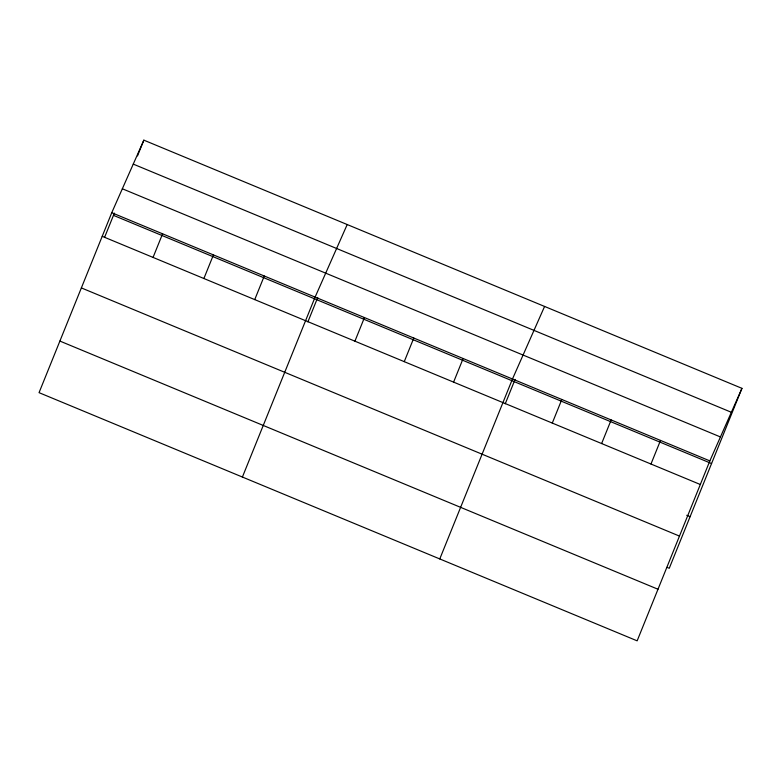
<?xml version="1.0" encoding="UTF-8"?>
<svg xmlns="http://www.w3.org/2000/svg" width="781" height="781" viewBox="0 0 781 781"><rect width="100%" height="100%" fill="white"/><g stroke="black" fill="none" stroke-linecap="round" stroke-linejoin="round"><path stroke-width="1.17" d="M111.751 212.715L39.05 392.658L637.15 640.84L709.851 460.897L741.95 388.342L143.85 140.16L111.751 212.715L709.851 460.897M104.527 237.502L114.377 213.115M137.495 155.897L143.85 140.16M153.056 257.418L162.594 233.812M203.89 278.514L213.428 254.909M254.733 299.611L264.271 276.005M242.403 477.045L315.104 297.102L347.203 224.537M307.88 321.889L317.73 297.493M354.916 341.18L364.444 317.574M404.255 361.652L413.793 338.046M453.595 382.124L463.133 358.518M439.771 558.942L512.473 379L544.582 306.445M505.248 403.787L515.099 379.39M552.284 423.077L561.822 399.472M601.624 443.549L611.162 419.944M650.973 464.021L660.511 440.425M741.95 388.342L669.249 568.285L667.003 567.348M133.258 164.108L731.358 412.28M122.344 188.777L720.443 436.95M113.47 215.361L711.569 463.533M102.213 236.321L700.313 484.503M686.733 515.294L690.092 516.69M81.37 287.916L679.47 536.088M59.893 341.072L657.992 589.245"/></g></svg>
